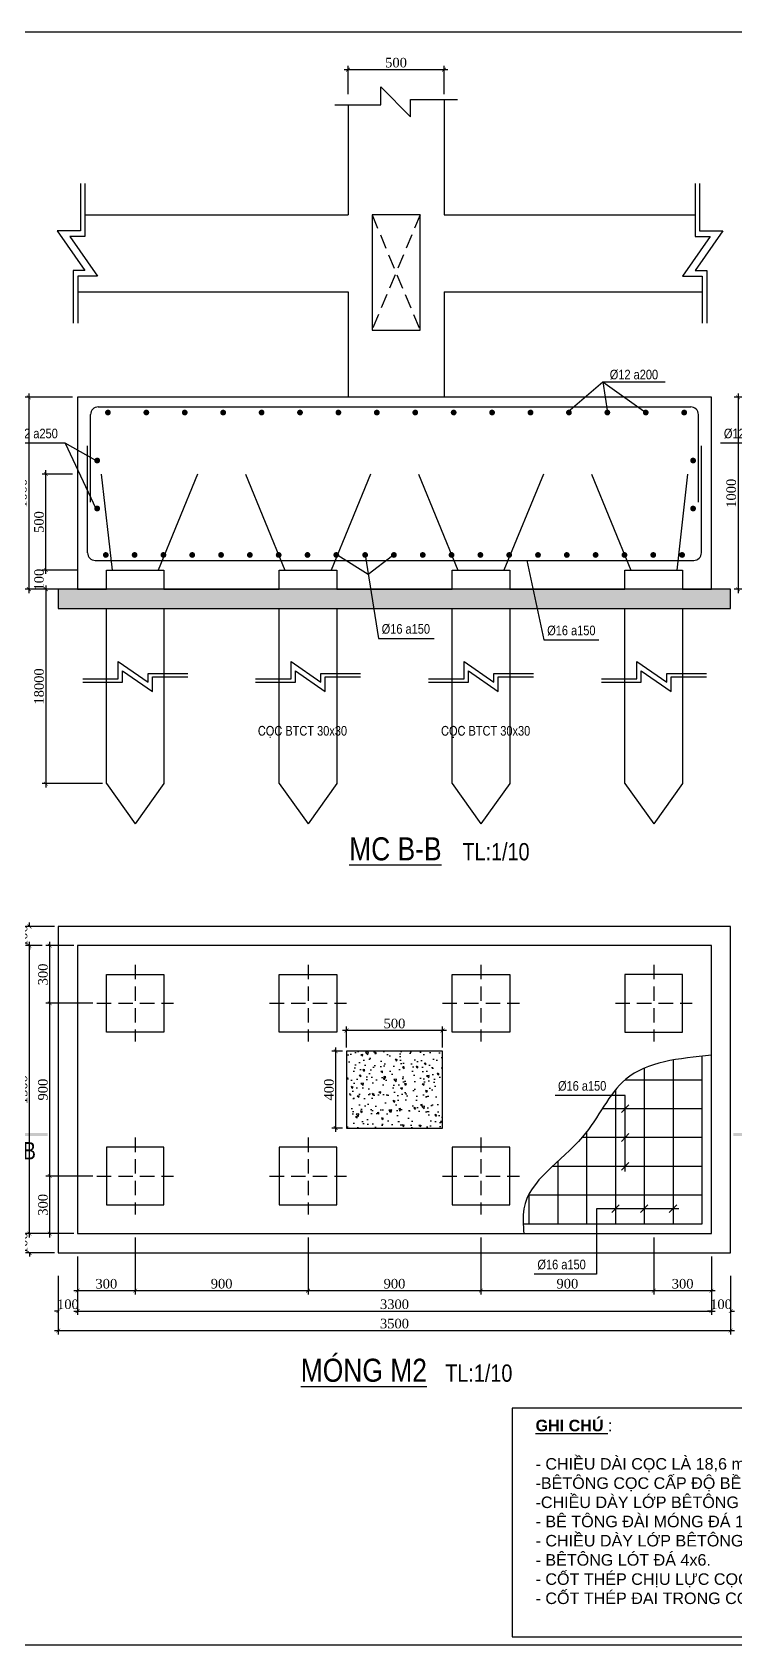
# Model space of a CAD drawing. Extents: x -28764 to 452005, y -12382 to 263221.
# Drawn here: x 88091 to 124659, y -12382 to 71618 of the extents above; entities that cross this region are included whole.
import ezdxf

# ---------------------------------------------------------------- set-up
doc = ezdxf.new("R2010")
doc.units = 0
doc.header["$MEASUREMENT"] = 0
doc.linetypes.add('CENTER2', pattern=[1.125, 0.75, -0.125, 0.125, -0.125])
doc.linetypes.add('HIDDEN', pattern=[0.375, 0.25, -0.125])
doc.layers.get('0').update_dxf_attribs({"linetype": 'CONTINUOUS'})
doc.layers.get('DEFPOINTS').update_dxf_attribs({"linetype": 'CONTINUOUS'})
for name, color, linetype in [('cot', 8, 'CONTINUOUS'), ('DUT', 7, 'CENTER2'), ('TEXT', 7, 'CONTINUOUS'), ('THEP', 6, 'CONTINUOUS'), ('TUONG', 7, 'CONTINUOUS')]:
    doc.layers.add(name, color=color, linetype=linetype)
doc.styles.add('DIM-NEW', font='')
doc.styles.add('T2', font='')
doc.styles.get('DIM-NEW').set_extended_font_data('VNI-Helve-Condense')
doc.styles.get('T2').set_extended_font_data('VNI-Times')
doc.dimstyles.new('TL10', dxfattribs={"dimtxt": 500, "dimasz": 200, "dimexe": 200, "dimexo": 200, "dimgap": 100, "dimtad": 1, "dimdec": 0, "dimlfac": 0.1, "dimzin": 0, "dimdsep": 46, "dimtxsty": 'T2', "dimblk": 'ARCHTICK', "dimcen": 250, "dimdle": 200, "dimclrd": 1, "dimclre": 1, "dimclrt": 2, "dimadec": 0, "dimazin": 0, "dimtfac": 1, "dimtdec": 0, "dimtix": 1, "dimtofl": 0, "dimtmove": 0, "dimatfit": 0, "dimldrblk": 'ARCHTICK', "dimfxl": 1, "dimtolj": 1, "dimtzin": 0, "dimlwd": -1, "dimlwe": -1, "dimarcsym": 0})

# ---------------------------------------------------------------- blocks, each defined once
blk = doc.blocks.new('_ARCHTICK')
at = {"color": 0, "linetype": 'ByBlock', "const_width": 0.15}
blk.add_lwpolyline([(-0.5, -0.5), (0.5, 0.5)], dxfattribs=at)
blk = doc.blocks.new('*D58')
at = {"layer": 'DEFPOINTS', "color": 0, "transparency": 16777216}
for p in [(89003, 12036), (91447, 12036), (90447, 9036)]:
    blk.add_point(p, dxfattribs=at)
at = {"layer": 'TUONG', "color": 1, "transparency": 16777216}
for p, q in [((91247, 12036), (88803, 12036)), ((89003, 8836), (89003, 12236)), ((90247, 9036), (88803, 9036))]:
    blk.add_line(p, q, dxfattribs=at)
at = {"layer": 'TUONG', "color": 1, "transparency": 16777216, "xscale": 200, "yscale": 200, "zscale": 200}
for p, rotation in [((89003, 12036), 90), ((89003, 9036), 270)]:
    blk.add_blockref('_ARCHTICK', p, dxfattribs=dict(at, rotation=rotation))
at = {"layer": 'TUONG', "color": 2, "transparency": 16777216, "insert": (88647, 10536), "char_height": 500, "attachment_point": 5, "rotation": 90, "style": 'T2'}
blk.add_mtext('\\A1;300', dxfattribs=at)
blk = doc.blocks.new('*D57')
at = {"layer": 'DEFPOINTS', "color": 0, "transparency": 16777216}
for p in [(89003, 21036), (91447, 21036), (91447, 12036)]:
    blk.add_point(p, dxfattribs=at)
at = {"layer": 'TUONG', "color": 1, "transparency": 16777216}
for p, q in [((91247, 21036), (88803, 21036)), ((89003, 11836), (89003, 21236)), ((91247, 12036), (88803, 12036))]:
    blk.add_line(p, q, dxfattribs=at)
at = {"layer": 'TUONG', "color": 1, "transparency": 16777216, "xscale": 200, "yscale": 200, "zscale": 200}
for p, rotation in [((89003, 21036), 90), ((89003, 12036), 270)]:
    blk.add_blockref('_ARCHTICK', p, dxfattribs=dict(at, rotation=rotation))
at = {"layer": 'TUONG', "color": 2, "transparency": 16777216, "insert": (88644, 16536), "char_height": 500, "attachment_point": 5, "rotation": 90, "style": 'T2'}
blk.add_mtext('\\A1;900', dxfattribs=at)
blk = doc.blocks.new('*D56')
at = {"layer": 'DEFPOINTS', "color": 0, "transparency": 16777216}
for p in [(89003, 24036), (90447, 24036), (91447, 21036)]:
    blk.add_point(p, dxfattribs=at)
at = {"layer": 'TUONG', "color": 1, "transparency": 16777216}
for p, q in [((90247, 24036), (88803, 24036)), ((89003, 20836), (89003, 24236)), ((91247, 21036), (88803, 21036))]:
    blk.add_line(p, q, dxfattribs=at)
at = {"layer": 'TUONG', "color": 1, "transparency": 16777216, "xscale": 200, "yscale": 200, "zscale": 200}
for p, rotation in [((89003, 24036), 90), ((89003, 21036), 270)]:
    blk.add_blockref('_ARCHTICK', p, dxfattribs=dict(at, rotation=rotation))
at = {"layer": 'TUONG', "color": 2, "transparency": 16777216, "insert": (88647, 22536), "char_height": 500, "attachment_point": 5, "rotation": 90, "style": 'T2'}
blk.add_mtext('\\A1;300', dxfattribs=at)
blk = doc.blocks.new('*D55')
at = {"layer": 'DEFPOINTS', "color": 0, "transparency": 16777216}
for p in [(87942, 9036), (90247, 9036), (89447, 8036)]:
    blk.add_point(p, dxfattribs=at)
at = {"layer": 'TUONG', "color": 1, "transparency": 16777216}
for p, q in [((90047, 9036), (87742, 9036)), ((87942, 9036), (87942, 9236)), ((89247, 8036), (87742, 8036)), ((87942, 8036), (87942, 7836))]:
    blk.add_line(p, q, dxfattribs=at)
at = {"layer": 'TUONG', "color": 1, "transparency": 16777216, "xscale": 200, "yscale": 200, "zscale": 200}
for p, rotation in [((87942, 9036), 270), ((87942, 8036), 90)]:
    blk.add_blockref('_ARCHTICK', p, dxfattribs=dict(at, rotation=rotation))
at = {"layer": 'TUONG', "color": 2, "transparency": 16777216, "insert": (87586, 8536), "char_height": 500, "attachment_point": 5, "rotation": 90, "style": 'T2'}
blk.add_mtext('\\A1;100', dxfattribs=at)
blk = doc.blocks.new('*D54')
at = {"layer": 'DEFPOINTS', "color": 0, "transparency": 16777216}
for p in [(87942, 24036), (88803, 24036), (90247, 9036)]:
    blk.add_point(p, dxfattribs=at)
at = {"layer": 'TUONG', "color": 1, "transparency": 16777216}
for p, q in [((88603, 24036), (87742, 24036)), ((87942, 8836), (87942, 24236)), ((90047, 9036), (87742, 9036))]:
    blk.add_line(p, q, dxfattribs=at)
at = {"layer": 'TUONG', "color": 1, "transparency": 16777216, "xscale": 200, "yscale": 200, "zscale": 200}
for p, rotation in [((87942, 24036), 90), ((87942, 9036), 270)]:
    blk.add_blockref('_ARCHTICK', p, dxfattribs=dict(at, rotation=rotation))
at = {"layer": 'TUONG', "color": 2, "transparency": 16777216, "insert": (87582, 16536), "char_height": 500, "attachment_point": 5, "rotation": 90, "style": 'T2'}
blk.add_mtext('\\A1;1500', dxfattribs=at)
blk = doc.blocks.new('*D53')
at = {"layer": 'DEFPOINTS', "color": 0, "transparency": 16777216}
for p in [(87942, 25036), (89447, 25036), (88803, 24036)]:
    blk.add_point(p, dxfattribs=at)
at = {"layer": 'TUONG', "color": 1, "transparency": 16777216}
for p, q in [((87942, 25036), (87942, 25236)), ((89247, 25036), (87742, 25036)), ((88603, 24036), (87742, 24036)), ((87942, 24036), (87942, 23836))]:
    blk.add_line(p, q, dxfattribs=at)
at = {"layer": 'TUONG', "color": 1, "transparency": 16777216, "xscale": 200, "yscale": 200, "zscale": 200}
for p, rotation in [((87942, 25036), 270), ((87942, 24036), 90)]:
    blk.add_blockref('_ARCHTICK', p, dxfattribs=dict(at, rotation=rotation))
at = {"layer": 'TUONG', "color": 2, "transparency": 16777216, "insert": (87586, 24536), "char_height": 500, "attachment_point": 5, "rotation": 90, "style": 'T2'}
blk.add_mtext('\\A1;100', dxfattribs=at)
blk = doc.blocks.new('*D51')
at = {"layer": 'DEFPOINTS', "color": 0, "transparency": 16777216}
for p in [(93447, 9036), (90447, 8036), (93447, 6065)]:
    blk.add_point(p, dxfattribs=at)
at = {"layer": 'TUONG', "color": 1, "transparency": 16777216}
for p, q in [((93447, 8836), (93447, 5865)), ((90447, 7836), (90447, 5865)), ((90247, 6065), (93647, 6065))]:
    blk.add_line(p, q, dxfattribs=at)
at = {"layer": 'TUONG', "color": 1, "transparency": 16777216, "xscale": 200, "yscale": 200, "zscale": 200, "rotation": 180}
blk.add_blockref('_ARCHTICK', (90447, 6065), dxfattribs=at)
at = {"layer": 'TUONG', "color": 1, "transparency": 16777216, "xscale": 200, "yscale": 200, "zscale": 200}
blk.add_blockref('_ARCHTICK', (93447, 6065), dxfattribs=at)
at = {"layer": 'TUONG', "color": 2, "transparency": 16777216, "insert": (91947, 6421), "char_height": 500, "attachment_point": 5, "style": 'T2'}
blk.add_mtext('\\A1;300', dxfattribs=at)
blk = doc.blocks.new('*D50')
at = {"layer": 'DEFPOINTS', "color": 0, "transparency": 16777216}
for p in [(93447, 9036), (102447, 9036), (102447, 6065)]:
    blk.add_point(p, dxfattribs=at)
at = {"layer": 'TUONG', "color": 1, "transparency": 16777216}
for p, q in [((93447, 8836), (93447, 5865)), ((102447, 8836), (102447, 5865)), ((93247, 6065), (102647, 6065))]:
    blk.add_line(p, q, dxfattribs=at)
at = {"layer": 'TUONG', "color": 1, "transparency": 16777216, "xscale": 200, "yscale": 200, "zscale": 200, "rotation": 180}
blk.add_blockref('_ARCHTICK', (93447, 6065), dxfattribs=at)
at = {"layer": 'TUONG', "color": 1, "transparency": 16777216, "xscale": 200, "yscale": 200, "zscale": 200}
blk.add_blockref('_ARCHTICK', (102447, 6065), dxfattribs=at)
at = {"layer": 'TUONG', "color": 2, "transparency": 16777216, "insert": (97947, 6424), "char_height": 500, "attachment_point": 5, "style": 'T2'}
blk.add_mtext('\\A1;900', dxfattribs=at)
blk = doc.blocks.new('*D49')
at = {"layer": 'DEFPOINTS', "color": 0, "transparency": 16777216}
for p in [(102447, 9036), (111447, 9036), (111447, 6065)]:
    blk.add_point(p, dxfattribs=at)
at = {"layer": 'TUONG', "color": 1, "transparency": 16777216}
for p, q in [((102447, 8836), (102447, 5865)), ((111447, 8836), (111447, 5865)), ((102247, 6065), (111647, 6065))]:
    blk.add_line(p, q, dxfattribs=at)
at = {"layer": 'TUONG', "color": 1, "transparency": 16777216, "xscale": 200, "yscale": 200, "zscale": 200, "rotation": 180}
blk.add_blockref('_ARCHTICK', (102447, 6065), dxfattribs=at)
at = {"layer": 'TUONG', "color": 1, "transparency": 16777216, "xscale": 200, "yscale": 200, "zscale": 200}
blk.add_blockref('_ARCHTICK', (111447, 6065), dxfattribs=at)
at = {"layer": 'TUONG', "color": 2, "transparency": 16777216, "insert": (106947, 6424), "char_height": 500, "attachment_point": 5, "style": 'T2'}
blk.add_mtext('\\A1;900', dxfattribs=at)
blk = doc.blocks.new('*D48')
at = {"layer": 'DEFPOINTS', "color": 0, "transparency": 16777216}
for p in [(111447, 9036), (120447, 9036), (120447, 6065)]:
    blk.add_point(p, dxfattribs=at)
at = {"layer": 'TUONG', "color": 1, "transparency": 16777216}
for p, q in [((111447, 8836), (111447, 5865)), ((120447, 8836), (120447, 5865)), ((111247, 6065), (120647, 6065))]:
    blk.add_line(p, q, dxfattribs=at)
at = {"layer": 'TUONG', "color": 1, "transparency": 16777216, "xscale": 200, "yscale": 200, "zscale": 200, "rotation": 180}
blk.add_blockref('_ARCHTICK', (111447, 6065), dxfattribs=at)
at = {"layer": 'TUONG', "color": 1, "transparency": 16777216, "xscale": 200, "yscale": 200, "zscale": 200}
blk.add_blockref('_ARCHTICK', (120447, 6065), dxfattribs=at)
at = {"layer": 'TUONG', "color": 2, "transparency": 16777216, "insert": (115947, 6424), "char_height": 500, "attachment_point": 5, "style": 'T2'}
blk.add_mtext('\\A1;900', dxfattribs=at)
blk = doc.blocks.new('*D47')
at = {"layer": 'DEFPOINTS', "color": 0, "transparency": 16777216}
for p in [(120447, 9036), (123447, 8036), (123447, 6065)]:
    blk.add_point(p, dxfattribs=at)
at = {"layer": 'TUONG', "color": 1, "transparency": 16777216}
for p, q in [((120447, 8836), (120447, 5865)), ((123447, 7836), (123447, 5865)), ((120247, 6065), (123647, 6065))]:
    blk.add_line(p, q, dxfattribs=at)
at = {"layer": 'TUONG', "color": 1, "transparency": 16777216, "xscale": 200, "yscale": 200, "zscale": 200, "rotation": 180}
blk.add_blockref('_ARCHTICK', (120447, 6065), dxfattribs=at)
at = {"layer": 'TUONG', "color": 1, "transparency": 16777216, "xscale": 200, "yscale": 200, "zscale": 200}
blk.add_blockref('_ARCHTICK', (123447, 6065), dxfattribs=at)
at = {"layer": 'TUONG', "color": 2, "transparency": 16777216, "insert": (121947, 6421), "char_height": 500, "attachment_point": 5, "style": 'T2'}
blk.add_mtext('\\A1;300', dxfattribs=at)
blk = doc.blocks.new('*D46')
at = {"layer": 'DEFPOINTS', "color": 0, "transparency": 16777216}
for p in [(89447, 7036), (90447, 7036), (90447, 4997)]:
    blk.add_point(p, dxfattribs=at)
at = {"layer": 'TUONG', "color": 1, "transparency": 16777216}
for p, q in [((89447, 6836), (89447, 4797)), ((90447, 6836), (90447, 4797)), ((89447, 4997), (89247, 4997)), ((90447, 4997), (90647, 4997))]:
    blk.add_line(p, q, dxfattribs=at)
at = {"layer": 'TUONG', "color": 1, "transparency": 16777216, "xscale": 200, "yscale": 200, "zscale": 200}
blk.add_blockref('_ARCHTICK', (89447, 4997), dxfattribs=at)
at = {"layer": 'TUONG', "color": 1, "transparency": 16777216, "xscale": 200, "yscale": 200, "zscale": 200, "rotation": 180}
blk.add_blockref('_ARCHTICK', (90447, 4997), dxfattribs=at)
at = {"layer": 'TUONG', "color": 2, "transparency": 16777216, "insert": (89947, 5353), "char_height": 500, "attachment_point": 5, "style": 'T2'}
blk.add_mtext('\\A1;100', dxfattribs=at)
blk = doc.blocks.new('*D45')
at = {"layer": 'DEFPOINTS', "color": 0, "transparency": 16777216}
for p in [(124447, 7036), (123447, 5865), (124447, 4997)]:
    blk.add_point(p, dxfattribs=at)
at = {"layer": 'TUONG', "color": 1, "transparency": 16777216}
for p, q in [((124447, 6836), (124447, 4797)), ((123447, 5665), (123447, 4797)), ((123447, 4997), (123247, 4997)), ((124447, 4997), (124647, 4997))]:
    blk.add_line(p, q, dxfattribs=at)
at = {"layer": 'TUONG', "color": 1, "transparency": 16777216, "xscale": 200, "yscale": 200, "zscale": 200}
blk.add_blockref('_ARCHTICK', (123447, 4997), dxfattribs=at)
at = {"layer": 'TUONG', "color": 1, "transparency": 16777216, "xscale": 200, "yscale": 200, "zscale": 200, "rotation": 180}
blk.add_blockref('_ARCHTICK', (124447, 4997), dxfattribs=at)
at = {"layer": 'TUONG', "color": 2, "transparency": 16777216, "insert": (123947, 5353), "char_height": 500, "attachment_point": 5, "style": 'T2'}
blk.add_mtext('\\A1;100', dxfattribs=at)
blk = doc.blocks.new('*D44')
at = {"layer": 'DEFPOINTS', "color": 0, "transparency": 16777216}
for p in [(89447, 4997), (124447, 4997), (124447, 3987)]:
    blk.add_point(p, dxfattribs=at)
at = {"layer": 'TUONG', "color": 1, "transparency": 16777216}
for p, q in [((89447, 4797), (89447, 3787)), ((124447, 4797), (124447, 3787)), ((89247, 3987), (124647, 3987))]:
    blk.add_line(p, q, dxfattribs=at)
at = {"layer": 'TUONG', "color": 1, "transparency": 16777216, "xscale": 200, "yscale": 200, "zscale": 200, "rotation": 180}
blk.add_blockref('_ARCHTICK', (89447, 3987), dxfattribs=at)
at = {"layer": 'TUONG', "color": 1, "transparency": 16777216, "xscale": 200, "yscale": 200, "zscale": 200}
blk.add_blockref('_ARCHTICK', (124447, 3987), dxfattribs=at)
at = {"layer": 'TUONG', "color": 2, "transparency": 16777216, "insert": (106947, 4347), "char_height": 500, "attachment_point": 5, "style": 'T2'}
blk.add_mtext('\\A1;3500', dxfattribs=at)
blk = doc.blocks.new('*D43')
at = {"layer": 'DEFPOINTS', "color": 0, "transparency": 16777216}
for p in [(90447, 6065), (123447, 6065), (123447, 4997)]:
    blk.add_point(p, dxfattribs=at)
at = {"layer": 'TUONG', "color": 1, "transparency": 16777216}
for p, q in [((90447, 5865), (90447, 4797)), ((123447, 5865), (123447, 4797)), ((90247, 4997), (123647, 4997))]:
    blk.add_line(p, q, dxfattribs=at)
at = {"layer": 'TUONG', "color": 1, "transparency": 16777216, "xscale": 200, "yscale": 200, "zscale": 200, "rotation": 180}
blk.add_blockref('_ARCHTICK', (90447, 4997), dxfattribs=at)
at = {"layer": 'TUONG', "color": 1, "transparency": 16777216, "xscale": 200, "yscale": 200, "zscale": 200}
blk.add_blockref('_ARCHTICK', (123447, 4997), dxfattribs=at)
at = {"layer": 'TUONG', "color": 2, "transparency": 16777216, "insert": (106947, 5353), "char_height": 500, "attachment_point": 5, "style": 'T2'}
blk.add_mtext('\\A1;3300', dxfattribs=at)
blk = doc.blocks.new('*D60')
at = {"layer": 'DEFPOINTS', "color": 0, "transparency": 16777216}
for p in [(103890, 18536), (104447, 18536), (104447, 14536)]:
    blk.add_point(p, dxfattribs=at)
at = {"layer": 'TUONG', "color": 1, "transparency": 16777216}
for p, q in [((104247, 18536), (103690, 18536)), ((103890, 14336), (103890, 18736)), ((104247, 14536), (103690, 14536))]:
    blk.add_line(p, q, dxfattribs=at)
at = {"layer": 'TUONG', "color": 1, "transparency": 16777216, "xscale": 200, "yscale": 200, "zscale": 200}
for p, rotation in [((103890, 18536), 90), ((103890, 14536), 270)]:
    blk.add_blockref('_ARCHTICK', p, dxfattribs=dict(at, rotation=rotation))
at = {"layer": 'TUONG', "color": 2, "transparency": 16777216, "insert": (103535, 16536), "char_height": 500, "attachment_point": 5, "rotation": 90, "style": 'T2'}
blk.add_mtext('\\A1;400', dxfattribs=at)
blk = doc.blocks.new('*D59')
at = {"layer": 'DEFPOINTS', "color": 0, "transparency": 16777216}
for p in [(104447, 19618), (104447, 18536), (109447, 18536)]:
    blk.add_point(p, dxfattribs=at)
at = {"layer": 'TUONG', "color": 1, "transparency": 16777216}
for p, q in [((109647, 19618), (104247, 19618)), ((104447, 18736), (104447, 19818)), ((109447, 18736), (109447, 19818))]:
    blk.add_line(p, q, dxfattribs=at)
at = {"layer": 'TUONG', "color": 1, "transparency": 16777216, "xscale": 200, "yscale": 200, "zscale": 200, "rotation": 180}
blk.add_blockref('_ARCHTICK', (104447, 19618), dxfattribs=at)
at = {"layer": 'TUONG', "color": 1, "transparency": 16777216, "xscale": 200, "yscale": 200, "zscale": 200}
blk.add_blockref('_ARCHTICK', (109447, 19618), dxfattribs=at)
at = {"layer": 'TUONG', "color": 2, "transparency": 16777216, "insert": (106947, 19978), "char_height": 500, "attachment_point": 5, "style": 'T2'}
blk.add_mtext('\\A1;500', dxfattribs=at)
blk = doc.blocks.new('*D63')
at = {"layer": 'DEFPOINTS', "color": 0, "transparency": 16777216}
for p in [(90379, 42602), (88800, 32476), (91947, 32476)]:
    blk.add_point(p, dxfattribs=at)
at = {"layer": 'TUONG', "color": 1, "transparency": 16777216}
for p, q in [((90179, 42602), (88600, 42602)), ((88800, 42802), (88800, 32276)), ((91747, 32476), (88600, 32476))]:
    blk.add_line(p, q, dxfattribs=at)
at = {"layer": 'TUONG', "color": 1, "transparency": 16777216, "xscale": 200, "yscale": 200, "zscale": 200}
for p, rotation in [((88800, 42602), 90), ((88800, 32476), 270)]:
    blk.add_blockref('_ARCHTICK', p, dxfattribs=dict(at, rotation=rotation))
at = {"layer": 'TUONG', "color": 2, "transparency": 16777216, "insert": (88444, 37539), "char_height": 500, "attachment_point": 5, "rotation": 90, "style": 'T2'}
blk.add_mtext('\\A1;18000', dxfattribs=at)
blk = doc.blocks.new('*D62')
at = {"layer": 'DEFPOINTS', "color": 0, "transparency": 16777216}
for p in [(90447, 43602), (88800, 42602), (90379, 42602)]:
    blk.add_point(p, dxfattribs=at)
at = {"layer": 'TUONG', "color": 1, "transparency": 16777216}
for p, q in [((88800, 43602), (88800, 43802)), ((90247, 43602), (88600, 43602)), ((90179, 42602), (88600, 42602)), ((88800, 42602), (88800, 42402))]:
    blk.add_line(p, q, dxfattribs=at)
at = {"layer": 'TUONG', "color": 1, "transparency": 16777216, "xscale": 200, "yscale": 200, "zscale": 200}
for p, rotation in [((88800, 43602), 270), ((88800, 42602), 90)]:
    blk.add_blockref('_ARCHTICK', p, dxfattribs=dict(at, rotation=rotation))
at = {"layer": 'TUONG', "color": 2, "transparency": 16777216, "insert": (88444, 43102), "char_height": 500, "attachment_point": 5, "rotation": 90, "style": 'T2'}
blk.add_mtext('\\A1;100', dxfattribs=at)
blk = doc.blocks.new('*D61')
at = {"layer": 'DEFPOINTS', "color": 0, "transparency": 16777216}
for p in [(88800, 48602), (90384, 48602), (90647, 43602)]:
    blk.add_point(p, dxfattribs=at)
at = {"layer": 'TUONG', "color": 1, "transparency": 16777216}
for p, q in [((88800, 43402), (88800, 48802)), ((90184, 48602), (88600, 48602)), ((90447, 43602), (88600, 43602))]:
    blk.add_line(p, q, dxfattribs=at)
at = {"layer": 'TUONG', "color": 1, "transparency": 16777216, "xscale": 200, "yscale": 200, "zscale": 200}
for p, rotation in [((88800, 48602), 90), ((88800, 43602), 270)]:
    blk.add_blockref('_ARCHTICK', p, dxfattribs=dict(at, rotation=rotation))
at = {"layer": 'TUONG', "color": 2, "transparency": 16777216, "insert": (88440, 46102), "char_height": 500, "attachment_point": 5, "rotation": 90, "style": 'T2'}
blk.add_mtext('\\A1;500', dxfattribs=at)
blk = doc.blocks.new('*D70')
at = {"layer": 'DEFPOINTS', "color": 0, "transparency": 16777216}
for p in [(109528, 69673), (104528, 68194), (109528, 68194)]:
    blk.add_point(p, dxfattribs=at)
at = {"layer": 'TUONG', "color": 1, "transparency": 16777216}
for p, q in [((104528, 68394), (104528, 69873)), ((109528, 68394), (109528, 69873)), ((104328, 69673), (109728, 69673))]:
    blk.add_line(p, q, dxfattribs=at)
at = {"layer": 'TUONG', "color": 1, "transparency": 16777216, "xscale": 200, "yscale": 200, "zscale": 200, "rotation": 180}
blk.add_blockref('_ARCHTICK', (104528, 69673), dxfattribs=at)
at = {"layer": 'TUONG', "color": 1, "transparency": 16777216, "xscale": 200, "yscale": 200, "zscale": 200}
blk.add_blockref('_ARCHTICK', (109528, 69673), dxfattribs=at)
at = {"layer": 'TUONG', "color": 2, "transparency": 16777216, "insert": (107028, 70033), "char_height": 500, "attachment_point": 5, "style": 'T2'}
blk.add_mtext('\\A1;500', dxfattribs=at)
blk = doc.blocks.new('*D147')
at = {"layer": 'DEFPOINTS', "color": 0, "transparency": 16777216}
for p in [(90377, 52602), (87914, 42602), (90377, 42602)]:
    blk.add_point(p, dxfattribs=at)
at = {"layer": 'TUONG', "color": 1, "transparency": 16777216}
for p, q in [((90177, 52602), (87714, 52602)), ((87914, 52802), (87914, 42402)), ((90177, 42602), (87714, 42602))]:
    blk.add_line(p, q, dxfattribs=at)
at = {"layer": 'TUONG', "color": 1, "transparency": 16777216, "xscale": 200, "yscale": 200, "zscale": 200}
for p, rotation in [((87914, 52602), 90), ((87914, 42602), 270)]:
    blk.add_blockref('_ARCHTICK', p, dxfattribs=dict(at, rotation=rotation))
at = {"layer": 'TUONG', "color": 2, "transparency": 16777216, "insert": (87558, 47602), "char_height": 500, "attachment_point": 5, "rotation": 90, "style": 'T2'}
blk.add_mtext('\\A1;1000', dxfattribs=at)
blk = doc.blocks.new('*D148')
at = {"layer": 'DEFPOINTS', "color": 0, "transparency": 16777216}
for p in [(127298, 52602), (124835, 42602), (127298, 42602)]:
    blk.add_point(p, dxfattribs=at)
at = {"layer": 'TUONG', "color": 1, "transparency": 16777216}
for p, q in [((127098, 52602), (124635, 52602)), ((124835, 52802), (124835, 42402)), ((127098, 42602), (124635, 42602))]:
    blk.add_line(p, q, dxfattribs=at)
at = {"layer": 'TUONG', "color": 1, "transparency": 16777216, "xscale": 200, "yscale": 200, "zscale": 200}
for p, rotation in [((124835, 52602), 90), ((124835, 42602), 270)]:
    blk.add_blockref('_ARCHTICK', p, dxfattribs=dict(at, rotation=rotation))
at = {"layer": 'TUONG', "color": 2, "transparency": 16777216, "insert": (124479, 47602), "char_height": 500, "attachment_point": 5, "rotation": 90, "style": 'T2'}
blk.add_mtext('\\A1;1000', dxfattribs=at)

msp = doc.modelspace()

# ---------------------------------------------------------------- hatches: boundary and pattern name
at = {"layer": 'TUONG'}
h = msp.add_hatch(dxfattribs=at)
h.set_pattern_fill('AR-CONC', color=9, scale=200, style=0)
h.set_pattern_definition([(50, (-862902.9, 241438.3), (1434.5204, -125.5043), [150, -1650]), (355, (-862902.9, 241438.3), (-277.5027, 1504.3843), [120, -1320]), (100.4514, (-862783.4, 241427.8), (1157.0188, 1378.879), [127.4804, -1402.2842]), (46.1842, (-862902.9, 241838.3), (2134.482, -331.038), [225, -2475]), (96.6356, (-862725, 241810.7), (1869.3254, 1948.2357), [191.2206, -2103.426]), (351.1842, (-862903, 241838.3), (1869.324, 1948.237), [180, -1980]), (21, (-862702.9, 241738.3), (1193.8141, -805.2378), [150, -1650]), (326, (-862702.9, 241738.3), (486.6307, 1450.3), [120, -1320]), (71.4514, (-862603.4, 241671.2), (1680.4453, 645.061), [127.4804, -1402.2842]), (37.5, (-862902.9, 241438.26), (24.3197, 665.7877), [0, -1304, 0, -1340, 0, -1325]), (7.5, (-862902.9, 241438.26), (526.1391, 788.8234), [0, -764, 0, -1274, 0, -505]), (327.5, (-863348.9, 241438.26), (1067.64487, -45.10974), [0, -500, 0, -1560, 0, -2070]), (317.5, (-863548.9, 241438.3), (1166.3723, 200.21), [0, -650, 0, -1036, 0, -1470])])
h.paths.add_polyline_path([(124446.6, 41602), (124446.6, 42602), (89446.6, 42602), (89446.6, 41602)])
h = msp.add_hatch(dxfattribs=at)
h.set_pattern_fill('AR-CONC', color=9, scale=150, angle=90, style=0)
h.set_pattern_definition([(140, (-58592, -890526.5), (94.1282, 1075.8903), [112.5, -1237.5]), (85, (-58592, -890526.5), (-1128.2882, -208.127), [90, -990]), (190.4514, (-58584.1, -890436.8), (-1034.1593, 867.7641), [95.6103, -1051.7132]), (136.1842, (-58892, -890526.5), (248.2785, 1600.8616), [168.75, -1856.25]), (186.6356, (-58871.3, -890393), (-1461.1768, 1401.994), [143.4154, -1577.5695]), (81.1842, (-58892, -890526.5), (-1461.178, 1401.993), [135, -1485]), (111, (-58817, -890376.5), (603.9283, 895.3606), [112.5, -1237.5]), (56, (-58817, -890376.5), (-1087.7251, 364.973), [90, -990]), (161.4514, (-58766.7, -890301.9), (-483.7957, 1260.334), [95.6103, -1051.7132]), (127.5, (-58591.98, -890526.47), (-499.34078, 18.23978), [0, -978, 0, -1005, 0, -993.75]), (97.5, (-58592, -890526.5), (-591.61757, 394.6043), [0, -573, 0, -955.5, 0, -378.75]), (57.5, (-58591.98, -890860.97), (33.8323, 800.73365), [0, -375, 0, -1170, 0, -1552.5]), (47.5, (-58592, -891011), (-150.1575, 874.77925), [0, -487.5, 0, -777, 0, -1102.5])])
h.paths.add_polyline_path([(104446.6, 18536), (104446.6, 14536), (109446.6, 14536), (109446.6, 18536)])

# ---------------------------------------------------------------- linework, layer by layer
at = {"layer": 'cot', "lineweight": -2, "ltscale": 10}
for p, q in [((115968.3, 51852.6), (117799.2, 53404)), ((117799.2, 53404), (120028.6, 51808)), ((117799.2, 53404), (118028.6, 51808)), ((117799.2, 53404), (121029.5, 53404)), ((89798.9, 50219.5), (86735.1, 50219.5)), ((91394.9, 49308), (89798.9, 50219.5)), ((89798.9, 50219.5), (91394.9, 46808)), ((126988.8, 50219.5), (123925, 50219.5)), ((103992.6, 44379.3), (105578.6, 43381.7)), ((105418.2, 44388.6), (106111.1, 40039.7)), ((105578.6, 43381.7), (106850.4, 44356.6)), ((113830.1, 44102), (114726.9, 39961.3)), ((106111.1, 40039.7), (109004.4, 40039.7)), ((114726.9, 39961.3), (117579.4, 39961.3)), ((118948, 16234.3), (115315, 16234.3)), ((118948, 12264.9), (118948, 16234.3)), ((119146.3, 15747.9), (118761.4, 15336.6)), ((119146.3, 14247.9), (118761.4, 13836.6)), ((119146.3, 12747.9), (118761.4, 12336.6)), ((117462.6, 10333.6), (117462.6, 6930.5)), ((121750.7, 10333.6), (117462.6, 10333.6)), ((118639, 10539.3), (118254.2, 10128)), ((120139, 10539.3), (119754.2, 10128)), ((121639, 10539.3), (121254.2, 10128)), ((117462.6, 6930.5), (114220.4, 6930.5))]:
    msp.add_line(p, q, dxfattribs=at)
at = {"layer": 'DUT', "linetype": 'HIDDEN', "ltscale": 3000}
for p, q in [((105778, 62102), (108278, 56102)), ((108278, 62102), (105778, 56102)), ((93446.6, 23036), (93446.6, 19036)), ((102446.6, 23036), (102446.6, 19036)), ((111446.6, 23036), (111446.6, 19036)), ((120446.6, 23036), (120446.6, 19036)), ((91446.6, 21036), (95446.6, 21036)), ((100446.6, 21036), (104446.6, 21036)), ((109446.6, 21036), (113446.6, 21036)), ((118446.6, 21036), (122446.6, 21036)), ((93446.6, 14036), (93446.6, 10036)), ((102446.6, 14036), (102446.6, 10036)), ((111446.6, 14036), (111446.6, 10036)), ((91446.6, 12036), (95446.6, 12036)), ((100446.6, 12036), (104446.6, 12036)), ((109446.6, 12036), (113446.6, 12036))]:
    msp.add_line(p, q, dxfattribs=at)
at = {"layer": 'DUT', "linetype": 'HIDDEN', "ltscale": 10}
msp.add_line((109528, 52602), (104528, 52602), dxfattribs=at)
at = {"layer": 'TEXT', "ltscale": 10}
for points in [[(88899, 14124.2), (88899, 14281.7), (86903.3, 14124.2), (86903.3, 14281.7)], [(126004.5, 14124.2), (126004.5, 14281.7), (124581.7, 14124.2), (124581.7, 14281.7)]]:
    msp.add_trace(points, dxfattribs=at)
at = {"layer": 'THEP', "ltscale": 10}
for p, q in [((91527.4, 52102.9), (122365.8, 52102.9)), ((91127.4, 47142.9), (91127.4, 51702.9)), ((122765.8, 47142.9), (122765.8, 51702.9)), ((90969.7, 44502), (90969.7, 50077.1)), ((122923.5, 44502), (122923.5, 50077.1)), ((91684.3, 48602), (92246.6, 43602)), ((96696.6, 48602), (94646.6, 43602)), ((99196.6, 48602), (101246.6, 43602)), ((105696.6, 48602), (103646.6, 43602)), ((108196.6, 48602), (110246.6, 43602)), ((114696.6, 48602), (112646.6, 43602)), ((117196.6, 48602), (119246.6, 43602)), ((122208.9, 48602), (121646.6, 43602)), ((91369.7, 44102), (122523.5, 44102)), ((119946.6, 17651.9), (119946.6, 9536)), ((121446.6, 18075.3), (121446.6, 9536)), ((122946.6, 18274.9), (122946.6, 9536)), ((122946.6, 17036), (118939, 17036)), ((118446.6, 16519.5), (118446.6, 9536)), ((122946.6, 15536), (117757.3, 15536)), ((116946.6, 14339.2), (116946.6, 9536)), ((122946.6, 14036), (116701.3, 14036)), ((115446.6, 12799.2), (115446.6, 9536)), ((122946.6, 12536), (115162.2, 12536)), ((122946.6, 11036), (113922.1, 11036)), ((113946.6, 11083.4), (113946.6, 9536)), ((122946.6, 9536), (113651.1, 9536))]:
    msp.add_line(p, q, dxfattribs=at)
at = {"layer": 'THEP', "const_width": 150}
for points in [[(92028.6, 51733, 1), (92028.6, 51883, 1)], [(94028.6, 51733, 1), (94028.6, 51883, 1)], [(96028.6, 51733, 1), (96028.6, 51883, 1)], [(98028.6, 51733, 1), (98028.6, 51883, 1)], [(100028.6, 51733, 1), (100028.6, 51883, 1)], [(102028.6, 51733, 1), (102028.6, 51883, 1)], [(104028.6, 51733, 1), (104028.6, 51883, 1)], [(106028.6, 51733, 1), (106028.6, 51883, 1)], [(108028.6, 51733, 1), (108028.6, 51883, 1)], [(110028.6, 51733, 1), (110028.6, 51883, 1)], [(112028.6, 51733, 1), (112028.6, 51883, 1)], [(114028.6, 51733, 1), (114028.6, 51883, 1)], [(116028.6, 51733, 1), (116028.6, 51883, 1)], [(118028.6, 51733, 1), (118028.6, 51883, 1)], [(120028.6, 51733, 1), (120028.6, 51883, 1)], [(122028.6, 51733, 1), (122028.6, 51883, 1)], [(91470.3, 49233, -1), (91470.3, 49383, -1)], [(122493.8, 49233, 1), (122493.8, 49383, 1)], [(91470.3, 46733, -1), (91470.3, 46883, -1)], [(122493.8, 46733, 1), (122493.8, 46883, 1)], [(91918.2, 44313.6, -1), (91918.2, 44463.6, -1)], [(93418.2, 44313.6, -1), (93418.2, 44463.6, -1)], [(94918.2, 44313.6, -1), (94918.2, 44463.6, -1)], [(96418.2, 44313.6, -1), (96418.2, 44463.6, -1)], [(97918.2, 44313.6, -1), (97918.2, 44463.6, -1)], [(99418.2, 44313.6, -1), (99418.2, 44463.6, -1)], [(100918.2, 44313.6, -1), (100918.2, 44463.6, -1)], [(102418.2, 44313.6, -1), (102418.2, 44463.6, -1)], [(103918.2, 44313.6, -1), (103918.2, 44463.6, -1)], [(105418.2, 44313.6, -1), (105418.2, 44463.6, -1)], [(106918.2, 44313.6, -1), (106918.2, 44463.6, -1)], [(108418.2, 44313.6, -1), (108418.2, 44463.6, -1)], [(109918.2, 44313.6, -1), (109918.2, 44463.6, -1)], [(111418.2, 44313.6, -1), (111418.2, 44463.6, -1)], [(112918.2, 44313.6, -1), (112918.2, 44463.6, -1)], [(114418.2, 44313.6, -1), (114418.2, 44463.6, -1)], [(115918.2, 44313.6, -1), (115918.2, 44463.6, -1)], [(117418.2, 44313.6, -1), (117418.2, 44463.6, -1)], [(118918.2, 44313.6, -1), (118918.2, 44463.6, -1)], [(120418.2, 44313.6, -1), (120418.2, 44463.6, -1)], [(121918.2, 44313.6, -1), (121918.2, 44463.6, -1)]]:
    msp.add_lwpolyline(points, format="xyb", close=True, dxfattribs=at)
at = {"layer": 'THEP', "ltscale": 10}
for centre, start, end in [((91527.4, 51702.9), 90, 180), ((122365.8, 51702.9), 0, 90), ((91369.7, 44502), 180, 270), ((122523.5, 44502), 270, 360)]:
    msp.add_arc(centre, 400, start, end, dxfattribs=at)
at = {"layer": 'TUONG'}
for p, q in [((109528, 68113.8), (109528, 62102)), ((104528, 67837.5), (104528, 62102)), ((90823.9, 62102), (104528, 62102)), ((109528, 62102), (122604.3, 62102)), ((113150.3, 62102), (115250.7, 62102)), ((113150.3, 62102), (115250.7, 62102)), ((90455.6, 58102), (104528, 58102)), ((104528, 58102), (104528, 52602)), ((109528, 58102), (109528, 52602)), ((109528, 58102), (122972.6, 58102)), ((123446.6, 42602), (123446.6, 52602)), ((91946.6, 32476.5), (93446.6, 30383.3)), ((94946.6, 32476.5), (93446.6, 30383.3)), ((100946.6, 32476.5), (102446.6, 30383.3)), ((103946.6, 32476.5), (102446.6, 30383.3)), ((109946.6, 32476.5), (111446.6, 30383.3)), ((112946.6, 32476.5), (111446.6, 30383.3)), ((118946.6, 32476.5), (120446.6, 30383.3)), ((121946.6, 32476.5), (120446.6, 30383.3))]:
    msp.add_line(p, q, dxfattribs=at)
for points in [[(174140.6, -12381.8), (174140.6, 71618.2), (55240.6, 71618.2), (55240.6, -12381.8)], [(105778, 56102), (108278, 56102), (108278, 62102), (105778, 62102)], [(124446.6, 8036), (124446.6, 25036), (89446.6, 25036), (89446.6, 8036)], [(123446.6, 9036), (123446.6, 24036), (90446.6, 24036), (90446.6, 9036)], [(94946.6, 22536), (94946.6, 19536), (91946.6, 19536), (91946.6, 22536)], [(103946.6, 22536), (103946.6, 19536), (100946.6, 19536), (100946.6, 22536)], [(112946.6, 22536), (112946.6, 19536), (109946.6, 19536), (109946.6, 22536)], [(118946.6, 22536), (118946.6, 19536), (121946.6, 19536), (121946.6, 22536)], [(109446.6, 14536), (109446.6, 18536), (104446.6, 18536), (104446.6, 14536)], [(94946.6, 10536), (94946.6, 13536), (91946.6, 13536), (91946.6, 10536)], [(103946.6, 10536), (103946.6, 13536), (100946.6, 13536), (100946.6, 10536)], [(112946.6, 10536), (112946.6, 13536), (109946.6, 13536), (109946.6, 10536)], [(113067, -11973.4), (146563.7, -11973.4), (146563.7, -60.7), (113067, -60.7)]]:
    msp.add_lwpolyline(points, close=True, dxfattribs=at)
for points in [[(103839.3, 67837.5), (106230.6, 67837.5), (106230.6, 68777.4), (107780.9, 67209.5), (107780.9, 68113.8), (110228.6, 68113.8)], [(90594.6, 63746.7), (90594.6, 61275.9), (89389.9, 61275.9), (90831.3, 59208.8), (90226.3, 59208.8), (90226.3, 56458.2)], [(90823.9, 63746.7), (90823.9, 60975.9), (90040.8, 60975.9), (91482.3, 58908.8), (90455.6, 58908.8), (90455.6, 56458.2)], [(122604.3, 63746.7), (122604.3, 60975.9), (123387.4, 60975.9), (121946, 58908.8), (122972.6, 58908.8), (122972.6, 56458.2)], [(122833.6, 63746.7), (122833.6, 61275.9), (124038.3, 61275.9), (122596.9, 59208.8), (123201.9, 59208.8), (123201.9, 56458.2)], [(104528, 52602), (90446.6, 52602), (90446.6, 42602), (91946.6, 42602)], [(121946.6, 42602), (123446.6, 42602), (123446.6, 52602), (109528, 52602)], [(91946.6, 42602), (91946.6, 43602), (94946.6, 43602), (94946.6, 42602)], [(100946.6, 42602), (100946.6, 43602), (103946.6, 43602), (103946.6, 42602)], [(109946.6, 42602), (109946.6, 43602), (112946.6, 43602), (112946.6, 42602)], [(118946.6, 42602), (118946.6, 43602), (121946.6, 43602), (121946.6, 42602)], [(94946.6, 42602), (100946.6, 42602)], [(103946.6, 42602), (109946.6, 42602)], [(112946.6, 42602), (118946.6, 42602)], [(91946.6, 32476.5), (91946.6, 41602)], [(94946.6, 41602), (94946.6, 32476.5)], [(100946.6, 32476.5), (100946.6, 41602)], [(103946.6, 41602), (103946.6, 32476.5)], [(109946.6, 32476.5), (109946.6, 41602)], [(112946.6, 41602), (112946.6, 32476.5)], [(118946.6, 32476.5), (118946.6, 41602)], [(121946.6, 41602), (121946.6, 32476.5)], [(90717.9, 37933.9), (92571, 37933.9), (92571, 38837.4), (94121.3, 37756.3), (94121.3, 38210.1), (96184.3, 38210.1)], [(99717.9, 37933.9), (101571, 37933.9), (101571, 38837.4), (103121.3, 37756.3), (103121.3, 38210.1), (105184.3, 38210.1)], [(108717.9, 37933.9), (110571, 37933.9), (110571, 38837.4), (112121.3, 37756.3), (112121.3, 38210.1), (114184.3, 38210.1)], [(117717.9, 37933.9), (119571, 37933.9), (119571, 38837.4), (121121.3, 37756.3), (121121.3, 38210.1), (123184.3, 38210.1)], [(90717.9, 37761.9), (92796, 37761.9), (92796, 38349.2), (94346.3, 37268.1), (94346.3, 38038.1), (96184.3, 38038.1)], [(99717.9, 37761.9), (101796, 37761.9), (101796, 38349.2), (103346.3, 37268.1), (103346.3, 38038.1), (105184.3, 38038.1)], [(108717.9, 37761.9), (110796, 37761.9), (110796, 38349.2), (112346.3, 37268.1), (112346.3, 38038.1), (114184.3, 38038.1)], [(117717.9, 37761.9), (119796, 37761.9), (119796, 38349.2), (121346.3, 37268.1), (121346.3, 38038.1), (123184.3, 38038.1)]]:
    msp.add_lwpolyline(points, dxfattribs=at)
at = {"layer": 'TUONG', "color": 9}
for points in [[(89446.6, 41602), (124446.6, 41602), (124446.6, 42602), (89446.6, 42602)], [(109446.6, 14536), (109446.6, 18536), (104446.6, 18536), (104446.6, 14536)]]:
    msp.add_lwpolyline(points, close=True, dxfattribs=at)
at = {"layer": 'TUONG'}
msp.add_spline([(123446.6, 18324.6), (118984.1, 17074.6), (116734.1, 14074.6), (113684.1, 10324.6), (113684.1, 9036)], degree=3, dxfattribs=at)

# ---------------------------------------------------------------- texts
at = {"layer": 'TEXT', "style": 'DIM-NEW'}
for s, p in [('%%25412 a200', (118154.9, 53535.8)), ('%%25412 a250', (86904.4, 50465.8)), ('%%25412 a250', (124094.4, 50465.8)), ('%%25416 a150', (106280.4, 40286)), ('%%25416 a150', (114896.2, 40207.6)), ('COÏC BTCT 30x30', (99836.3, 34978.7)), ('COÏC BTCT 30x30', (109373, 34978.7)), ('%%25416 a150', (115457.9, 16480.7)), ('%%25416 a150', (114389.7, 7176.8))]:
    e = msp.add_text(s, height=500, dxfattribs=at)
    e.set_placement(p)
    e.dxf.unprotected_set("ltscale", 0)
for s, height, p in [('%%UMC B-B', 1200, (104589.2, 28479.6)), ('TL:1/10', 900, (110482.3, 28479.6)), ('%%UMOÙNG M2', 1200, (102067.1, 1317.9)), ('TL:1/10', 900, (109588.2, 1317.9))]:
    msp.add_text(s, height=height, dxfattribs=at).set_placement(p)
at = {"layer": 'TEXT', "ltscale": 10, "style": 'DIM-NEW'}
msp.add_text('B', height=900, dxfattribs=at).set_placement((87593.6, 12901))
at = {"layer": 'TEXT', "color": 7, "linetype": 'Continuous', "ltscale": 50, "insert": (114290, -660), "char_height": 600, "width": 36548.335, "attachment_point": 1}
msp.add_mtext('{\\fVNI-Helve|b1|i0|c0|p2;\\LGHI CHUÙ\\fVNI-Helve|b0|i0|c0|p2;\\l :\\P\\P- CHIEÀU DAØI COÏC LAØ 18,6 m , ÑÖÔÏC CHIA LAØM 3 ÑOAÏN, MOÃI ÑOAÏN DAØI 6,2 m.\\P-BEÂTOÂNG COÏC CAÁP ÑOÄ BEÀN B20(#250) (RB = 11.5 MPA).\\P-CHIEÀU DAØY LÔÙP BEÂTOÂNG BAÛO VEÄ COÏC LAØ 3cm.\\P- BEÂ TOÂNG ÑAØI MOÙNG ÑAÙ 1x2 CAÁP ÑOÄ BEÀN B20(#250) (Rb = 11.5 MPa).\\P- CHIEÀU DAØY LÔÙP BEÂTOÂNG BAÛO VEÄ ÑAØI LAØ 5cm.\\P- BEÂTOÂNG LOÙT ÑAÙ 4x6.\\P- COÁT THEÙP CHÒU LÖÏC COÏC VAØ TRONG ÑAØI LAØ CII (Rs = 280MPa).\\P- COÁT THEÙP ÑAI TRONG COÏC LAØ CI (RS = 225MPA).}', dxfattribs=at)

# ---------------------------------------------------------------- dimensions: what is measured, and where the dimension line sits
at = {"layer": 'TUONG'}
dim = msp.add_linear_dim(base=(109528, 69672.8), p1=(104528, 68194.3), p2=(109528, 68194.3), dimstyle='TL10', dxfattribs=at)
dim.commit()
dim.dimension.update_dxf_attribs({"geometry": '*D70', "text_midpoint": (107028, 70032.8)})
for base, p1, p2, angle, picture, middle in [((87913.9, 42602), (90376.6, 52602), (90376.6, 42602), 90, '*D147', (87558, 47602)), ((124835, 42602), (127297.6, 52602), (127297.6, 42602), 90, '*D148', (124479.1, 47602)), ((88800.2, 48602), (90646.6, 43602), (90384.3, 48602), 90, '*D61', (88440.2, 46102)), ((88800.2, 42602), (90446.6, 43602), (90379.3, 42602), 90, '*D62', (88444.3, 43102)), ((104446.6, 19618.2), (109446.6, 18536), (104446.6, 18536), 180, '*D59', (106946.6, 19978.2)), ((103890.5, 18536), (104446.6, 14536), (104446.6, 18536), 90, '*D60', (103534.5, 16536)), ((89003.1, 12036), (90446.6, 9036), (91446.6, 12036), 90, '*D58', (88647.2, 10536)), ((87942.3, 9036), (89446.6, 8036), (90246.6, 9036), 90, '*D55', (87586.4, 8536)), ((93446.6, 6064.9), (90446.6, 8036), (93446.6, 9036), 180, '*D51', (91946.6, 6420.8)), ((90446.6, 4997.2), (89446.6, 7036), (90446.6, 7036), 180, '*D46', (89946.6, 5353.1)), ((123446.6, 4997.2), (90446.6, 6064.9), (123446.6, 6064.9), 180, '*D43', (106946.6, 5353.1)), ((124446.6, 3987.1), (89446.6, 4997.2), (124446.6, 4997.2), 180, '*D44', (106946.6, 4347.1))]:
    dim = msp.add_linear_dim(base=base, p1=p1, p2=p2, angle=angle, dimstyle='TL10', dxfattribs=at)
    dim.commit()
    dim.dimension.update_dxf_attribs({"geometry": picture, "text_midpoint": middle})
dim = msp.add_linear_dim(base=(88800.2, 32476.5), p1=(90379.3, 42602), p2=(91946.6, 32476.5), angle=90, text='18000', dimstyle='TL10', override={"dimtmove": 1}, dxfattribs=at)
dim.commit()
dim.dimension.update_dxf_attribs({"geometry": '*D63', "text_midpoint": (88444.3, 37539.2)})
for base, p1, p2, angle, picture, middle in [((87942.3, 25036), (88803.1, 24036), (89446.6, 25036), 90, '*D53', (87586.4, 24536)), ((87942.3, 24036), (90246.6, 9036), (88803.1, 24036), 90, '*D54', (87582.3, 16536)), ((89003.1, 24036), (91446.6, 21036), (90446.6, 24036), 90, '*D56', (88647.2, 22536)), ((89003.1, 21036), (91446.6, 12036), (91446.6, 21036), 90, '*D57', (88644.2, 16536)), ((102446.6, 6064.9), (93446.6, 9036), (102446.6, 9036), 180, '*D50', (97946.6, 6423.8)), ((111446.6, 6064.9), (102446.6, 9036), (111446.6, 9036), 180, '*D49', (106946.6, 6423.8)), ((120446.6, 6064.9), (111446.6, 9036), (120446.6, 9036), 180, '*D48', (115946.6, 6423.8)), ((123446.6, 6064.9), (120446.6, 9036), (123446.6, 8036), 180, '*D47', (121946.6, 6420.8)), ((124446.6, 4997.2), (123446.6, 5864.9), (124446.6, 7036), 180, '*D45', (123946.6, 5353.1))]:
    dim = msp.add_linear_dim(base=base, p1=p1, p2=p2, angle=angle, dimstyle='TL10', override={"dimtmove": 1}, dxfattribs=at)
    dim.commit()
    dim.dimension.update_dxf_attribs({"geometry": picture, "text_midpoint": middle})

doc.saveas('drawing.dxf')
